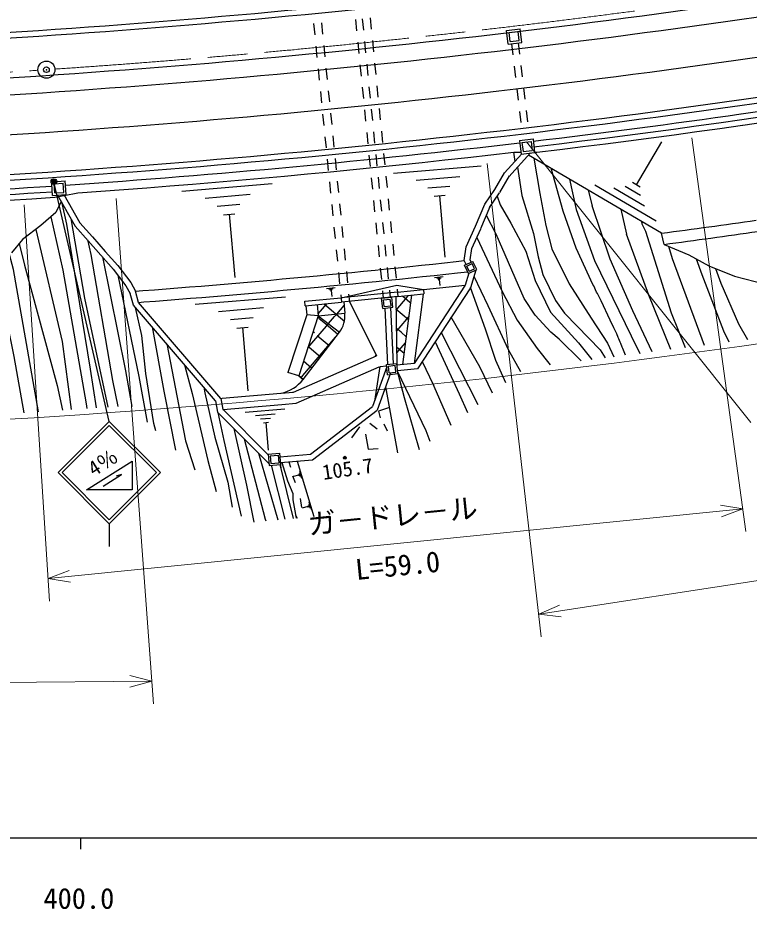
# Model space of a CAD drawing. Units: millimetres, scale not verified. Extents: x 40000 to 680000, y 20000 to 380000.
# Drawn here: x 462473 to 526817, y 198715 to 277160 of the extents above; entities that cross this region are included whole.
import ezdxf
from ezdxf.enums import TextEntityAlignment as Align

# ---------------------------------------------------------------- set-up
doc = ezdxf.new("R2010")
doc.units = ezdxf.units.MM
doc.header["$LTSCALE"] = 1000
doc.header["$PDMODE"] = 32
doc.header["$PDSIZE"] = 500
doc.linetypes.add('CHAIN', pattern=[18.5, 12, -1.5, 3.5, -1.5])
for name, color, linetype, lineweight in [('M-BGD', 7, 'Continuous', 25), ('M-BMK', 2, 'CHAIN', 13), ('M-BMK-SRVR', 3, 'Continuous', 25), ('M-STR-HTXT', 7, 'Continuous', 13), ('M-STR-STRC', 7, 'Continuous', 25), ('M-TTL-BAND', 7, 'Continuous', 25)]:
    doc.layers.add(name, color=color, linetype=linetype, lineweight=lineweight)
doc.styles.add('@ＭＳ ゴシック', font='')
doc.styles.add('ＭＳ ゴシック', font='')
doc.styles.get('@ＭＳ ゴシック').set_extended_font_data('@MS Gothic')
doc.styles.get('ＭＳ ゴシック').set_extended_font_data('MS Gothic')

msp = doc.modelspace()

# ---------------------------------------------------------------- linework, layer by layer
at = {"layer": 'M-BGD'}
for p, q in [((492173, 277016), (492273, 276021)), ((492771, 277069), (492871, 276074)), ((493464, 277147), (493563, 276152)), ((488491, 276649), (488591, 275654)), ((489188, 276719), (489288, 275724)), ((505470, 276044), (506662, 276184)), ((506802, 274992), (506662, 276184)), ((505610, 274852), (505470, 276044)), ((505692, 275869), (506487, 275962)), ((505786, 275074), (505692, 275869)), ((506580, 275168), (506487, 275962)), ((488691, 274659), (488790, 273664)), ((489387, 274729), (489487, 273734)), ((492373, 275026), (492472, 274030)), ((492970, 275079), (493070, 274084)), ((493663, 275157), (493762, 274162)), ((505610, 274852), (506802, 274992)), ((505786, 275074), (506580, 275168)), ((505908, 274886), (506025, 273893)), ((506504, 274957), (506621, 273964)), ((492572, 273035), (492671, 272040)), ((493169, 273089), (493269, 272094)), ((493861, 273167), (493961, 272172)), ((488890, 272669), (488990, 271674)), ((489586, 272739), (489686, 271744)), ((506142, 272900), (506258, 271907)), ((506738, 272971), (506854, 271978)), ((489089, 270679), (489189, 269684)), ((489786, 270749), (489885, 269754)), ((492771, 271045), (492871, 270050)), ((493369, 271099), (493468, 270104)), ((494060, 271177), (494160, 270182)), ((506375, 270914), (506492, 269920)), ((506971, 270985), (507088, 269991)), ((493568, 269109), (493668, 268114)), ((494259, 269187), (494358, 268192)), ((489288, 268689), (489388, 267694)), ((489985, 268759), (490085, 267764)), ((492970, 269055), (493070, 268060)), ((506609, 268927), (506725, 267934)), ((507204, 268998), (507321, 268005)), ((490184, 266769), (490284, 265774)), ((493170, 267065), (493269, 266070)), ((493767, 267119), (493867, 266124)), ((494458, 267197), (494557, 266202)), ((489488, 266699), (489587, 265704)), ((506607, 266361), (507799, 266501)), ((506607, 266361), (506747, 265169)), ((506829, 266186), (507624, 266279)), ((506829, 266186), (506922, 265391)), ((507624, 266279), (507717, 265484)), ((507799, 266501), (507939, 265309)), ((516897, 262464), (519122, 266252)), ((494657, 265207), (494756, 264212)), ((505291, 263510), (506816, 265177)), ((505660, 263172), (507576, 265266)), ((506097, 265341), (506202, 264502)), ((506747, 265169), (507939, 265309)), ((506922, 265391), (507717, 265484)), ((489687, 264709), (489787, 263714)), ((490383, 264779), (490483, 263784)), ((493369, 265075), (493468, 264080)), ((493966, 265129), (494066, 264134)), ((519115, 258203), (507406, 265081)), ((495527, 263478), (503232, 264141)), ((465604, 262740), (466652, 262809)), ((466731, 261611), (466652, 262809)), ((493568, 263085), (493668, 262090)), ((494166, 263139), (494265, 262144)), ((494855, 263217), (494955, 262222)), ((497520, 262873), (501372, 263205)), ((504436, 262050), (505291, 263510)), ((504867, 261798), (505722, 263257)), ((465533, 261533), (465465, 262580)), ((465667, 262544), (466466, 262596)), ((465720, 261745), (465667, 262544)), ((466518, 261798), (466466, 262596)), ((476905, 261911), (484840, 262594)), ((489886, 262719), (489986, 261724)), ((490583, 262789), (490682, 261794)), ((498549, 262186), (500475, 262351)), ((503559, 260758), (504436, 262050)), ((518649, 259252), (513238, 262430)), ((517614, 260587), (514908, 262177)), ((517255, 261526), (515903, 262321)), ((517235, 262266), (516559, 262663)), ((465533, 261533), (466731, 261611)), ((465720, 261745), (466518, 261798)), ((465962, 261561), (467521, 258837)), ((466517, 261597), (467929, 259130)), ((478957, 261288), (482925, 261630)), ((495054, 261227), (495154, 260231)), ((499097, 261457), (500060, 261540)), ((499579, 261498), (500043, 256104)), ((503972, 260477), (504850, 261769)), ((512655, 261998), (512997, 260620)), ((466292, 260984), (465831, 260026)), ((480017, 260580), (482001, 260751)), ((490085, 260729), (490185, 259734)), ((490782, 260799), (490882, 259804)), ((493767, 261095), (493867, 260100)), ((494365, 261149), (494465, 260154)), ((502752, 258812), (503559, 260758)), ((503214, 258620), (504021, 260567)), ((465831, 260026), (464483, 258879)), ((480582, 259829), (481574, 259915)), ((481078, 259872), (481556, 254317)), ((515525, 260312), (516037, 258126)), ((464483, 258879), (462877, 257653)), ((467929, 259130), (469038, 257874)), ((493967, 259105), (494066, 258110)), ((494564, 259159), (494664, 258164)), ((495253, 259236), (495353, 258241)), ((517347, 259242), (517382, 259022)), ((467521, 258837), (468663, 257543)), ((490285, 258739), (490384, 257744)), ((490981, 258809), (491081, 257814)), ((501925, 257007), (502752, 258812)), ((502410, 256865), (503207, 258604)), ((519326, 257222), (519115, 258203)), ((462877, 257653), (461909, 256470)), ((468662, 257545), (469775, 256273)), ((469038, 257874), (470151, 256602)), ((470151, 256602), (471266, 255351)), ((490484, 256749), (490584, 255754)), ((491181, 256819), (491280, 255824)), ((494166, 257115), (494265, 256120)), ((494763, 257169), (494863, 256174)), ((495452, 257246), (495551, 256251)), ((501755, 255790), (501925, 257007)), ((502271, 255869), (502410, 256865)), ((519326, 257222), (521500, 256303)), ((469778, 256270), (470892, 255018)), ((501918, 255448), (501755, 255790)), ((502370, 255660), (502271, 255869)), ((521500, 256303), (523270, 255332)), ((470868, 255048), (471984, 253578)), ((471266, 255351), (472402, 253854)), ((494365, 255125), (494465, 254130)), ((494963, 255179), (495062, 254184)), ((495651, 255256), (495750, 254261)), ((501782, 255384), (502507, 255724)), ((502122, 254660), (501782, 255384)), ((501982, 255312), (502435, 255525)), ((502194, 254860), (501982, 255312)), ((502122, 254660), (502846, 255000)), ((502194, 254860), (502647, 255072)), ((502773, 254965), (502291, 253407)), ((502647, 255072), (502435, 255525)), ((502846, 255000), (502507, 255724)), ((523270, 255332), (525526, 254433)), ((490683, 254759), (490783, 253764)), ((491380, 254829), (491479, 253834)), ((499134, 254305), (499889, 254382)), ((499330, 254249), (499708, 254287)), ((499432, 254183), (499621, 254202)), ((502161, 254678), (501834, 253622)), ((525526, 254433), (528240, 253706)), ((471984, 253578), (472363, 252912)), ((472402, 253854), (472829, 253104)), ((489639, 253349), (490380, 253425)), ((490906, 252530), (495812, 253646)), ((495812, 253646), (498162, 253256)), ((501834, 253622), (497344, 246743)), ((502291, 253407), (497632, 246269)), ((498162, 253256), (501834, 253622)), ((499487, 254112), (499582, 254122)), ((499534, 254117), (499588, 253589)), ((472641, 251882), (472363, 252912)), ((473094, 252121), (472829, 253104)), ((478073, 251949), (486011, 252620)), ((489832, 253294), (490202, 253332)), ((489932, 253229), (490117, 253248)), ((489986, 253160), (490079, 253169)), ((490032, 253165), (490085, 252646)), ((490883, 252769), (490946, 252132)), ((495873, 253027), (490906, 252530)), ((495913, 252629), (490946, 252132)), ((491579, 252839), (491643, 252202)), ((494564, 253135), (494628, 252501)), ((495162, 253188), (495225, 252560)), ((495722, 252610), (495823, 246590)), ((495850, 253266), (495913, 252629)), ((495873, 253027), (498162, 253256)), ((495913, 252629), (498202, 252858)), ((496970, 252109), (496314, 252669)), ((497120, 252749), (496322, 246640)), ((496835, 252721), (496707, 252571)), ((498142, 252852), (497344, 246743)), ((498162, 253256), (498202, 252858)), ((479868, 243444), (472641, 251882)), ((480335, 243667), (473094, 252121)), ((487722, 252211), (490906, 252530)), ((487762, 251813), (487722, 252211)), ((487762, 251813), (490946, 252132)), ((487812, 251818), (487891, 251033)), ((488807, 251918), (488907, 250923)), ((488889, 251095), (489667, 252004)), ((489437, 251981), (490489, 251081)), ((490525, 251085), (491176, 251846)), ((491145, 252152), (491245, 251157)), ((491643, 252202), (494035, 247422)), ((494479, 252480), (495374, 252576)), ((494576, 251585), (494479, 252480)), ((494644, 252347), (495241, 252411)), ((494709, 251750), (494644, 252347)), ((494709, 251750), (495305, 251815)), ((495305, 251815), (495241, 252411)), ((495470, 251682), (495374, 252576)), ((496707, 252571), (495742, 251442)), ((497030, 252057), (496970, 252109)), ((480125, 251323), (484093, 251659)), ((487891, 251033), (486232, 245959)), ((488907, 250923), (487891, 251033)), ((488907, 250923), (491245, 251157)), ((490347, 250876), (490525, 251085)), ((490489, 251081), (490681, 250917)), ((494576, 251585), (495470, 251682)), ((494769, 251606), (495005, 246658)), ((495267, 251660), (495503, 246712)), ((496837, 250578), (495741, 251515)), ((481184, 250613), (483169, 250781)), ((488907, 250923), (487182, 245648)), ((488873, 250819), (488999, 250711)), ((488907, 250923), (490769, 249490)), ((488999, 250711), (489578, 250216)), ((489799, 250236), (489810, 250248)), ((489810, 250248), (490347, 250876)), ((490681, 250917), (491203, 250471)), ((496021, 249846), (496871, 250839)), ((481747, 249861), (482740, 249945)), ((482244, 249903), (482714, 244347)), ((487578, 245343), (490765, 249485)), ((488347, 248537), (489799, 250235)), ((488571, 249432), (488452, 249534)), ((489578, 250216), (490633, 249313)), ((496186, 249489), (495768, 249847)), ((495773, 249556), (496021, 249846)), ((496643, 249099), (496186, 249489)), ((499719, 249467), (502930, 243125)), ((487547, 245678), (490435, 249056)), ((488822, 249217), (489870, 248321)), ((487990, 248120), (488347, 248537)), ((488032, 248248), (488103, 248188)), ((488103, 248188), (489107, 247329)), ((496450, 247619), (495796, 248178)), ((495805, 247669), (496574, 248568)), ((486716, 244223), (494035, 247422)), ((493935, 247378), (494012, 247468)), ((486968, 243241), (494274, 246435)), ((487612, 246963), (488343, 246337)), ((494935, 246438), (493671, 242945)), ((494315, 246467), (493849, 243436)), ((494928, 246501), (494310, 246439)), ((494912, 246648), (495807, 246745)), ((495009, 245753), (494912, 246648)), ((495077, 246515), (495674, 246579)), ((495142, 245918), (495077, 246515)), ((495738, 245983), (495674, 246579)), ((495904, 245850), (495807, 246745)), ((497344, 246743), (495823, 246590)), ((487182, 245648), (486232, 245959)), ((487182, 245648), (487578, 245344)), ((487192, 245678), (487578, 245348)), ((487387, 245491), (487547, 245678)), ((495272, 245901), (494092, 242638)), ((495009, 245753), (495904, 245850)), ((495142, 245918), (495738, 245983)), ((497632, 246269), (495877, 246093)), ((483545, 243940), (484579, 244031)), ((484579, 244031), (485612, 244123)), ((485612, 244123), (486716, 244223)), ((486645, 244216), (486716, 244223)), ((494876, 244465), (494738, 244425)), ((494835, 244692), (495877, 238886)), ((479868, 243444), (480048, 242452)), ((480335, 243667), (480444, 243676)), ((480335, 243667), (480515, 242678)), ((480444, 243676), (481478, 243763)), ((481478, 243763), (482511, 243851)), ((482511, 243851), (483545, 243940)), ((485701, 243127), (486968, 243241)), ((480048, 242452), (484563, 237924)), ((480515, 242678), (480527, 242679)), ((480527, 242679), (481562, 242766)), ((480527, 242679), (484509, 238686)), ((481562, 242766), (482597, 242855)), ((482467, 242449), (485964, 242742)), ((482597, 242855), (483632, 242944)), ((483632, 242944), (484667, 243035)), ((484667, 243035), (485701, 243127)), ((488221, 238756), (493671, 242945)), ((488410, 238271), (494092, 242638)), ((495160, 242880), (494206, 242535)), ((494206, 242535), (494359, 241964)), ((483371, 242173), (485119, 242319)), ((483837, 241859), (484711, 241933)), ((484085, 241528), (484522, 241565)), ((484303, 241546), (484508, 239098)), ((492533, 241174), (491817, 240195)), ((493457, 241474), (494092, 240975)), ((494679, 241427), (494956, 240821)), ((483638, 238851), (485356, 232975)), ((484503, 238757), (485499, 238846)), ((484503, 238757), (484592, 237761)), ((484665, 238621), (485363, 238684)), ((484665, 238621), (484728, 237924)), ((485363, 238684), (485425, 237986)), ((485499, 238846), (485588, 237850)), ((485528, 238513), (488221, 238756)), ((484563, 237924), (484577, 237925)), ((484592, 237761), (485588, 237850)), ((484728, 237924), (485425, 237986)), ((484765, 237777), (485956, 233029)), ((485521, 237844), (486712, 233097)), ((485568, 237999), (485602, 237520)), ((485573, 238015), (488410, 238271)), ((486307, 238081), (486460, 237612)), ((487058, 238149), (488528, 233261)), ((487153, 236912), (486726, 236795)), ((487143, 236950), (487164, 236874)), ((487193, 237005), (487235, 236852)), ((487233, 237098), (487317, 236793)), ((487253, 237267), (487420, 236657)), ((486648, 236838), (486873, 236257)), ((487315, 234862), (487427, 234055)), ((488080, 234566), (488296, 233866)), ((487977, 234151), (487487, 234000)), ((487964, 234195), (487991, 234108)), ((488020, 234261), (488074, 234085)), ((488064, 234370), (488171, 234019)), ((486897, 233402), (487047, 233128))]:
    msp.add_line(p, q, dxfattribs=at)
for points in [[(526176, 268209), (528174, 268497), (530179, 268791), (532184, 269091), (534188, 269395), (536191, 269704), (538194, 270018), (540195, 270338), (542196, 270662), (544196, 270991), (546195, 271325), (548193, 271665), (550191, 272009), (552187, 272358), (554183, 272712), (556178, 273072), (558172, 273436), (560165, 273805), (562157, 274179), (564148, 274558), (566153, 274946), (566156, 274946)], [(526247, 267714), (528246, 268002), (530253, 268297), (532259, 268596), (534264, 268901), (536268, 269210), (538272, 269525), (540275, 269844), (542277, 270168), (544278, 270498), (546278, 270832), (548278, 271172), (550276, 271516), (552274, 271866), (554271, 272220), (556267, 272580), (558262, 272944), (560256, 273314), (562250, 273688), (564242, 274067), (566233, 274452), (566253, 274454)], [(507880, 265808), (508112, 265835), (510094, 266075), (512106, 266324), (514116, 266578), (516127, 266838), (518136, 267102), (520145, 267371), (522153, 267645), (524161, 267924), (526168, 268208), (526169, 268208)], [(507936, 265336), (508141, 265335), (510155, 265579), (512168, 265828), (514180, 266082), (516191, 266342), (518202, 266606), (520212, 266875), (522222, 267150), (524230, 267429), (526239, 267713), (526240, 267713)], [(466556, 261530), (467747, 261760), (469769, 261903), (471791, 262052), (473813, 262205), (475834, 262363), (477855, 262527), (479875, 262695), (481896, 262869), (483915, 263047), (485934, 263231), (487953, 263419), (489971, 263613), (491989, 263812), (494006, 264016), (496023, 264224), (498039, 264438), (500055, 264657), (502070, 264881), (504084, 265110), (506098, 265344), (506727, 265341)], [(507857, 264816), (508396, 261698), (508922, 258886), (509460, 256842), (510966, 253762), (512914, 250735), (514340, 248540), (514903, 247333)], [(506423, 264007), (506805, 261511), (507854, 258185), (508240, 256123), (508655, 254575), (509785, 252282), (510572, 251161), (511681, 250014), (513706, 247954), (514135, 247234)], [(515948, 247467), (515715, 248064), (515637, 248182), (515536, 248490), (515458, 248608), (515358, 248916), (515280, 249034), (515179, 249342), (515015, 249642), (514922, 249886), (514587, 250549), (513809, 252246), (513731, 252364), (513474, 252909), (513396, 253028), (513139, 253572), (513061, 253691), (511591, 256902), (510449, 260153), (509384, 263920)], [(511021, 262958), (511610, 260290), (513218, 255817), (516428, 249170), (517184, 247625)], [(445490, 260269), (447516, 260357), (449542, 260450), (451568, 260547), (453593, 260650), (455619, 260758), (457644, 260871), (459668, 260989), (461693, 261112), (463717, 261240), (465740, 261373), (466556, 261530)], [(504644, 261466), (504903, 260711), (505838, 259097), (507168, 256635), (508000, 254051), (509330, 251270), (511790, 248558), (512970, 247085)], [(466310, 260952), (466752, 259015), (468824, 246229), (469365, 242832)], [(518275, 247765), (516577, 251359), (514576, 255913), (512997, 260620)], [(512026, 246964), (512016, 246988), (510114, 248871), (509363, 249485), (507994, 250984), (507011, 252465), (504547, 258114), (503693, 259776)], [(465382, 259644), (466442, 254954), (468482, 243187), (468544, 242776)], [(467149, 259488), (468334, 252495), (470405, 242903)], [(517383, 259019), (517699, 258390), (519965, 251185), (521178, 248137)], [(464045, 258544), (466368, 248686), (467180, 242684)], [(519913, 247975), (517988, 252740), (516037, 258126)], [(462596, 257310), (463062, 255385), (465947, 244804), (466405, 242631)], [(468603, 257611), (468902, 256331), (470797, 245249), (471283, 242963)], [(502850, 257832), (505096, 253069), (506408, 250541), (508162, 248066), (509299, 246614)], [(519724, 257054), (520034, 255983), (522867, 248354)], [(464280, 242486), (462082, 255014), (461740, 256343)], [(469911, 256119), (471939, 246086), (472493, 242947)], [(472829, 253104), (473482, 253153), (474504, 253232), (475526, 253311), (476548, 253392), (477570, 253474), (478591, 253557), (479613, 253641), (480634, 253727), (481656, 253814), (482677, 253903), (483698, 253992), (484719, 254083), (485740, 254175), (486760, 254269), (487781, 254363), (488802, 254459), (489822, 254557), (490842, 254655), (491862, 254755), (492882, 254856), (493902, 254959), (494922, 255062), (495942, 255167), (496961, 255273), (497980, 255381), (499000, 255490), (500019, 255600), (501038, 255711), (501755, 255790)], [(522153, 255944), (522648, 254567), (524568, 249621), (525031, 248632)], [(463022, 242400), (462161, 247359), (461541, 250415), (460316, 255226)], [(523869, 255093), (524338, 253809), (525879, 250223), (526667, 248841)], [(471276, 254510), (473125, 245588), (473851, 241585)], [(473094, 252121), (473558, 252156), (474581, 252235), (475604, 252314), (476627, 252395), (477650, 252477), (478673, 252560), (479696, 252645), (480719, 252731), (481741, 252818), (482764, 252906), (483786, 252996), (484808, 253087), (485830, 253179), (486852, 253273), (487874, 253368), (488896, 253464), (489917, 253561), (490939, 253660), (491960, 253760), (492982, 253861), (494003, 253964), (495024, 254067), (496045, 254173), (497065, 254279), (498086, 254386), (499106, 254495), (500127, 254606), (501147, 254717), (502049, 254817)], [(502602, 254413), (503835, 251834), (505627, 247958), (506703, 246024)], [(505409, 245030), (504538, 246999), (503608, 249763), (502300, 253435)], [(474616, 240818), (474448, 241465), (473734, 245851), (473387, 249196), (472826, 251666)], [(504225, 244120), (503106, 246447), (500608, 250829)], [(474284, 249964), (475325, 244315), (476331, 239098)], [(475572, 248460), (477215, 239939), (478038, 237386)], [(499183, 248645), (501303, 244062), (502038, 242439)], [(477142, 246626), (477821, 244099), (479190, 238192), (479932, 235487)], [(498056, 246919), (499005, 244876), (499083, 244758), (500574, 241314)], [(495881, 246041), (498359, 240840), (498729, 239896)], [(495896, 245849), (496451, 243744), (497791, 239175)], [(478823, 244664), (478927, 244165), (479803, 240245), (480952, 236293), (481317, 234098)], [(480083, 242417), (480593, 239955), (482110, 233302)], [(481478, 241018), (482583, 236038), (483225, 232782)], [(482380, 240112), (484245, 233041), (484290, 232879)], [(493057, 240533), (493302, 239200), (494169, 239259)], [(485688, 238025), (486188, 236400), (486676, 235308), (486655, 234731), (486948, 233119)]]:
    msp.add_lwpolyline(points, dxfattribs=at)
for radius in [125, 62.5]:
    msp.add_circle((491238, 238444), radius, dxfattribs=at)
for centre, radius, start, end in [((411488, 1070806), 802000, 278.13232, 280.99678), ((411487, 1070807), 796500, 271.37089, 278.13185), ((411487, 1070807), 797000, 271.37089, 278.13185), ((411488, 1070806), 805500, 278.13232, 280.99721), ((411487, 1070807), 800500, 271.37089, 278.13185), ((411487, 1070807), 802000, 271.37089, 278.13185), ((411488, 1070806), 809000, 278.13232, 280.99764), ((411488, 1070806), 809500, 278.13232, 280.9977), ((411488, 1070806), 810250, 278.13232, 280.99653), ((411487, 1070807), 805500, 271.37089, 278.13185), ((411487, 1070807), 809000, 271.37089, 278.13185), ((411487, 1070807), 809500, 271.37089, 278.13185), ((411487, 1070807), 810250, 276.82837, 278.13185), ((411487, 1070807), 810250, 273.90567, 276.74351), ((411487, 1070807), 810250, 271.37089, 273.82081), ((411487, 1070807), 810750, 271.37089, 273.82078), ((411487, 1070807), 819700, 277.54479, 278.1319), ((411487, 1070807), 820700, 277.55044, 278.1319), ((488907, 250923), 2350, 322.27122, 5.71779), ((484964, 247357), 3300, 281.63297, 322.42116)]:
    msp.add_arc(centre, radius, start, end, dxfattribs=at)
at = {"layer": 'M-BMK'}
for start, end in [(276.69931, 278.13171), (275.26692, 276.69931), (273.88824, 275.26692), (272.40213, 273.78081)]:
    msp.add_arc((411488, 1070806), 800000, start, end, dxfattribs=at)
at = {"layer": 'M-BMK-SRVR'}
msp.add_circle((464988, 272597), 750, dxfattribs=at)
msp.add_point((464988, 272597), dxfattribs=at)
at = {"layer": 'M-STR-HTXT'}
for p, q in [((526967, 241554), (507226, 266232)), ((521787, 266586), (526537, 231957)), ((503766, 264330), (508531, 222686)), ((471137, 261270), (474416, 216777)), ((463040, 260695), (465260, 225813)), ((508303, 224673), (574036, 234766)), ((526265, 233938), (465133, 227809)), ((526265, 233938), (524291, 234261)), ((524394, 233231), (526265, 233938)), ((467004, 228517), (465133, 227809)), ((465133, 227809), (467107, 227487)), ((510134, 225478), (508303, 224673)), ((508303, 224673), (510291, 224455)), ((474269, 218771), (472333, 219275)), ((349976, 217870), (474269, 218771)), ((472340, 218239), (474269, 218771))]:
    msp.add_line(p, q, dxfattribs=at)
msp.add_arc((411487, 1070807), 830500, 271.15797, 281.00022, dxfattribs=at)
at = {"layer": 'M-STR-STRC'}
for p, q in [((470522, 241631), (465682, 262597)), ((466022, 237131), (470522, 241631)), ((475022, 237131), (470522, 241631)), ((466376, 237131), (470522, 241277)), ((474668, 237131), (470522, 241277)), ((468522, 235631), (472522, 238131)), ((472522, 238131), (472522, 235631)), ((466022, 237131), (470522, 232631)), ((466376, 237131), (470522, 232984)), ((469987, 235957), (471587, 236957)), ((470522, 232631), (475022, 237131)), ((470522, 232984), (474668, 237131)), ((471587, 236957), (471120, 236813)), ((472522, 235631), (468522, 235631)), ((470522, 232631), (470522, 230631))]:
    msp.add_line(p, q, dxfattribs=at)
for radius in [150, 120, 90, 60, 30]:
    msp.add_circle((465649, 262743), radius, dxfattribs=at)
msp.add_point((465649, 262743), dxfattribs=at)
at = {"layer": 'M-TTL-BAND'}
for p, q in [((40000, 205000), (579000, 205000)), ((468000, 205000), (468000, 204000))]:
    msp.add_line(p, q, dxfattribs=at)

# ---------------------------------------------------------------- texts
at = {"layer": 'M-BGD', "style": 'ＭＳ ゴシック'}
msp.add_text('105.7', height=1320, rotation=8.346, dxfattribs=at).set_placement((489164, 237796), align=Align.TOP_LEFT)
at = {"layer": 'M-STR-HTXT', "style": 'ＭＳ ゴシック'}
msp.add_text('ガ－ドレ－ル', height=1833, rotation=5.725, dxfattribs=at).set_placement((495599, 231869), align=Align.BOTTOM_CENTER)
at = {"layer": 'M-STR-HTXT', "style": '@ＭＳ ゴシック'}
msp.add_text('L=59.0', height=1833, rotation=5.725, dxfattribs=at).set_placement((495799, 229879), align=Align.TOP_CENTER)
at = {"layer": 'M-STR-STRC', "style": 'ＭＳ ゴシック'}
msp.add_text('4％', height=1320, rotation=32.005, dxfattribs=at).set_placement((470522, 237131), align=Align.BOTTOM_CENTER)
at = {"layer": 'M-TTL-BAND', "style": 'ＭＳ ゴシック'}
msp.add_text('400.0', height=1833, dxfattribs=at).set_placement((467844, 198195), align=Align.BOTTOM_CENTER)

doc.saveas('drawing.dxf')
